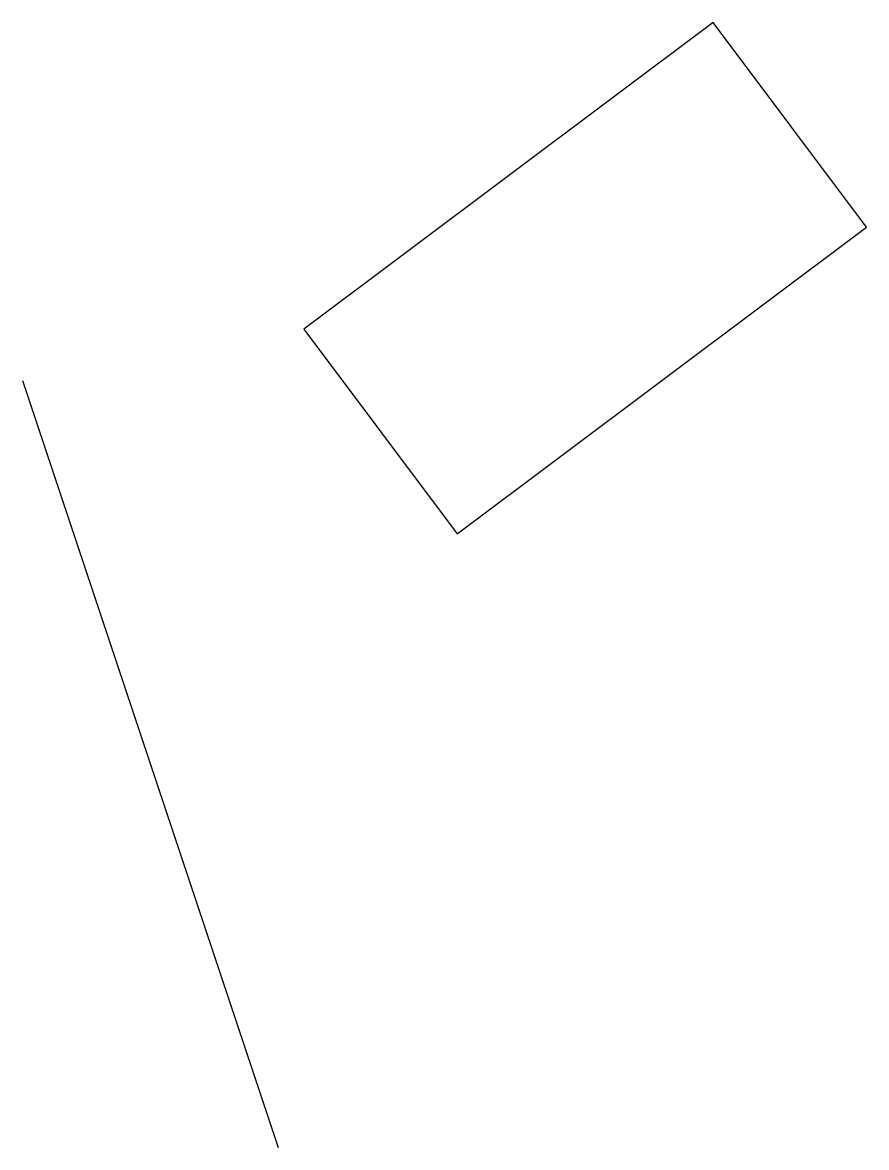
# Model space of a CAD drawing. Units: millimetres at full size, sheet at 1:100. Extents: x 2816 to 23020, y -12674 to 14265.
import ezdxf

# ---------------------------------------------------------------- set-up
doc = ezdxf.new("R2010")
doc.units = ezdxf.units.MM
doc.header["$LTSCALE"] = 100
doc.layers.add('0-0', color=7, linetype='Continuous')

msp = doc.modelspace()

# ---------------------------------------------------------------- linework, layer by layer
at = {"layer": '0-0'}
msp.add_line((2816.3, 5693.9), (8938.8, -12673.5), dxfattribs=at)
msp.add_lwpolyline([(19346.9, 14265.3), (9551, 6918.4), (13224.5, 2020.4), (23020.4, 9367.3)], close=True, dxfattribs=at)

doc.saveas('drawing.dxf')
